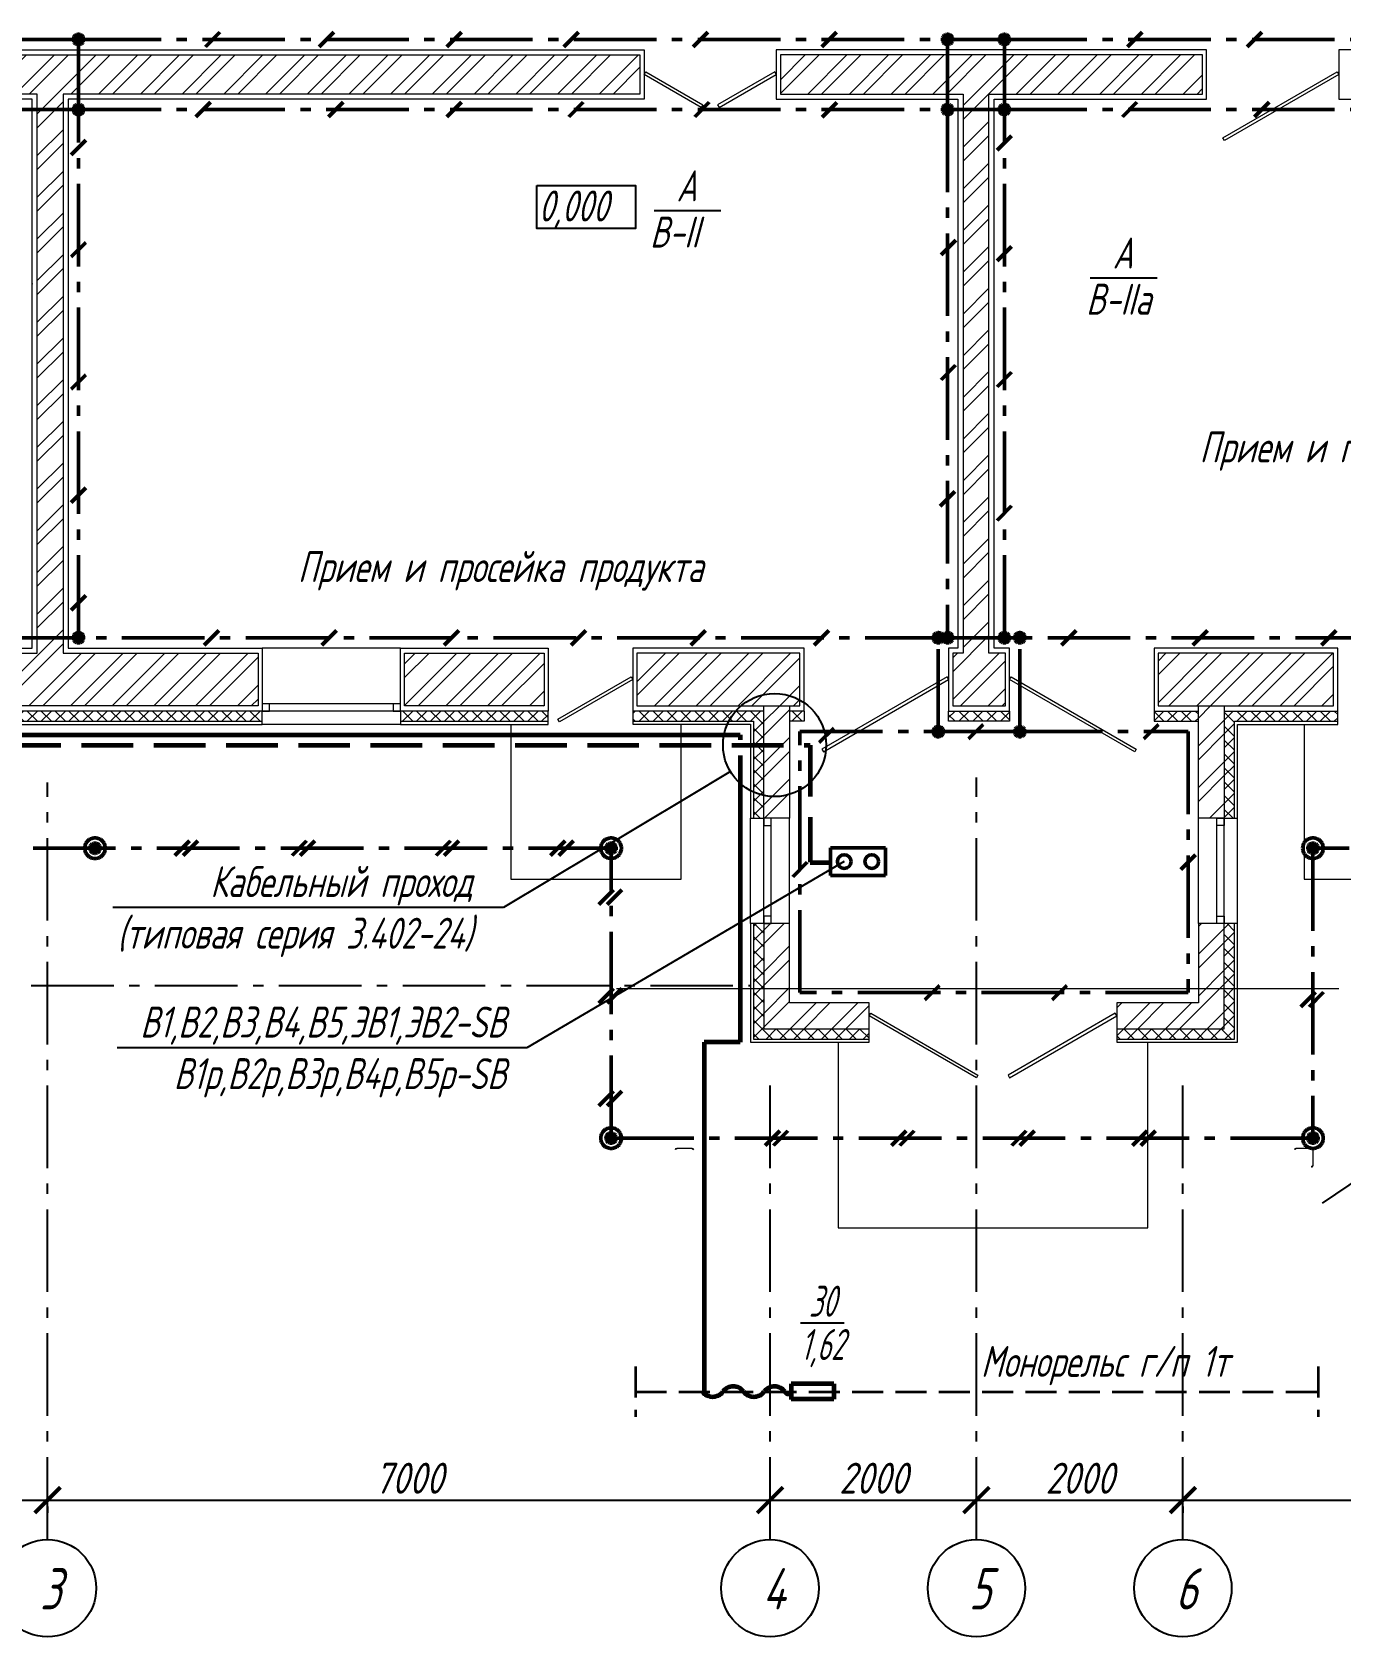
# Model space of a CAD drawing. Header units: millimetres. Extents: x -10490 to 5162, y -5053 to 76.
# Drawn here: x -4688.8 to -4562, y -650.4 to -494.8 of the extents above; entities that cross this region are included whole.
import ezdxf
from ezdxf import colors
from ezdxf.entities.mleader import LeaderData, LeaderLine
from ezdxf.math import Vec2, Vec3

# ---------------------------------------------------------------- set-up
doc = ezdxf.new("R2010")
doc.units = ezdxf.units.MM
doc.linetypes.add('gost5', pattern=[7, 5, -2, 0])
doc.linetypes.add('gost6', pattern=[12, 8, -1.5, 1, -1.5])
doc.layers.get('Defpoints').update_dxf_attribs({"color": 33})
for name, color, linetype, lineweight in [('Заземление (Вновь)', 6, 'gost6', 50), ('КаБель контрольный (Вновь)', 142, 'gost5', 60), ('КаБель силовой (Вновь)', 1, 'Continuous', 60), ('Линия выноска', 137, 'Continuous', 25), ('Осевая', 4, 'gost6', 25), ('Размерная', 4, 'Continuous', 25), ('Рамка тонкая', 5, 'Continuous', 25), ('Строительный', 251, 'Continuous', 13), ('Текст', 2, 'Continuous', 25), ('Технологическое', 152, 'Continuous', 18), ('Эл. аппараты (Вновь)', 93, 'Continuous', 50), ('ЭлектрооБорудование (Вновь)', 160, 'Continuous', 60), ('Элемент эл. схем', 7, 'Continuous', 35)]:
    doc.layers.add(name, color=color, linetype=linetype, lineweight=lineweight)
doc.styles.add('gost shx', font='gost.shx', dxfattribs={"oblique": 15})
doc.styles.add('SIMPLEX', font='simplex.shx', dxfattribs={"width": 0.7, "oblique": 15})
doc.styles.add('СИМПЛЕКС', font='simplex.shx', dxfattribs={"width": 0.7, "oblique": 15, "height": 500})
doc.dimstyles.new('ISO-25', dxfattribs={"dimtxt": 3, "dimasz": 2.5, "dimexe": 1.25, "dimexo": 0.625, "dimtad": 1, "dimtxsty": 'gost shx', "dimcen": 2.5, "dimclrt": 2, "dimadec": 0, "dimazin": 0, "dimtfac": 1, "dimtmove": 0, "dimatfit": 3, "dimfxl": 1, "dimarcsym": 0})
pattern_1 = [(45, (-11480.575, 3098.7583), (-2.0205576, 2.0205576), []), (45, (-11479.228, 3098.7583), (-2.0205576, 2.0205576), [])]
pattern_2 = [(45, (-11480.5749, 3098.7583), (-0.67351921, 0.67351921), []), (135, (-11480.5749, 3098.7583), (-0.67351921, -0.67351921), [])]

# ---------------------------------------------------------------- blocks, each defined once
blk = doc.blocks.new('_None')
blk = doc.blocks.new('_ArchTick')
at = {"color": 0, "linetype": 'ByBlock', "const_width": 0.15}
blk.add_lwpolyline([(-0.5, -0.5), (0.5, 0.5)], dxfattribs=at)
blk = doc.blocks.new('*D504')
at = {"layer": 'Defpoints', "color": 0, "lineweight": 30, "transparency": 16777216}
for p in [(-4717.4, -637.13), (-4687.34, -637.13), (-4687.34, -637.13)]:
    blk.add_point(p, dxfattribs=at)
at = {"layer": 'Размерная', "color": 0, "lineweight": -2, "transparency": 16777216}
for p, q in [((-4717.4, -636.51), (-4717.4, -635.88)), ((-4687.34, -636.51), (-4687.34, -635.88)), ((-4717.4, -637.13), (-4687.34, -637.13))]:
    blk.add_line(p, q, dxfattribs=at)
at = {"layer": 'Размерная', "color": 0, "lineweight": -2, "transparency": 16777216, "xscale": 2.5, "yscale": 2.5, "zscale": 2.5, "rotation": 180}
blk.add_blockref('_ArchTick', (-4717.4, -637.13), dxfattribs=at)
at = {"layer": 'Размерная', "color": 0, "lineweight": -2, "transparency": 16777216, "xscale": 2.5, "yscale": 2.5, "zscale": 2.5}
blk.add_blockref('_ArchTick', (-4687.34, -637.13), dxfattribs=at)
at = {"layer": 'Размерная', "color": 2, "transparency": 16777216, "insert": (-4702.37, -635.01), "char_height": 3, "attachment_point": 5, "style": 'gost shx'}
blk.add_mtext('3000', dxfattribs=at)
blk = doc.blocks.new('*D505')
at = {"layer": 'Defpoints', "color": 0, "lineweight": 30, "transparency": 16777216}
for p in [(-4687.34, -637.13), (-4617.34, -637.13), (-4617.34, -637.13)]:
    blk.add_point(p, dxfattribs=at)
at = {"layer": 'Размерная', "color": 0, "lineweight": -2, "transparency": 16777216}
for p, q in [((-4617.34, -636.51), (-4617.34, -635.88)), ((-4687.34, -637.13), (-4617.34, -637.13)), ((-4687.34, -637.76), (-4687.34, -638.38))]:
    blk.add_line(p, q, dxfattribs=at)
at = {"layer": 'Размерная', "color": 0, "lineweight": -2, "transparency": 16777216, "xscale": 2.5, "yscale": 2.5, "zscale": 2.5, "rotation": 180}
blk.add_blockref('_ArchTick', (-4687.34, -637.13), dxfattribs=at)
at = {"layer": 'Размерная', "color": 0, "lineweight": -2, "transparency": 16777216, "xscale": 2.5, "yscale": 2.5, "zscale": 2.5}
blk.add_blockref('_ArchTick', (-4617.34, -637.13), dxfattribs=at)
at = {"layer": 'Размерная', "color": 2, "transparency": 16777216, "insert": (-4652.34, -635.01), "char_height": 3, "attachment_point": 5, "style": 'gost shx'}
blk.add_mtext('7000', dxfattribs=at)
blk = doc.blocks.new('*D506')
at = {"layer": 'Defpoints', "color": 0, "lineweight": 30, "transparency": 16777216}
for p in [(-4617.34, -637.13), (-4597.34, -637.13), (-4597.34, -637.13)]:
    blk.add_point(p, dxfattribs=at)
at = {"layer": 'Размерная', "color": 0, "lineweight": -2, "transparency": 16777216}
for p, q in [((-4617.34, -636.51), (-4617.34, -635.88)), ((-4597.34, -636.51), (-4597.34, -635.88)), ((-4617.34, -637.13), (-4597.34, -637.13))]:
    blk.add_line(p, q, dxfattribs=at)
at = {"layer": 'Размерная', "color": 0, "lineweight": -2, "transparency": 16777216, "xscale": 2.5, "yscale": 2.5, "zscale": 2.5, "rotation": 180}
blk.add_blockref('_ArchTick', (-4617.34, -637.13), dxfattribs=at)
at = {"layer": 'Размерная', "color": 0, "lineweight": -2, "transparency": 16777216, "xscale": 2.5, "yscale": 2.5, "zscale": 2.5}
blk.add_blockref('_ArchTick', (-4597.34, -637.13), dxfattribs=at)
at = {"layer": 'Размерная', "color": 2, "transparency": 16777216, "insert": (-4607.34, -635.01), "char_height": 3, "attachment_point": 5, "style": 'gost shx'}
blk.add_mtext('2000', dxfattribs=at)
blk = doc.blocks.new('*D507')
at = {"layer": 'Defpoints', "color": 0, "lineweight": 30, "transparency": 16777216}
for p in [(-4597.34, -637.13), (-4577.34, -637.13), (-4577.34, -637.13)]:
    blk.add_point(p, dxfattribs=at)
at = {"layer": 'Размерная', "color": 0, "lineweight": -2, "transparency": 16777216}
for p, q in [((-4597.34, -636.51), (-4597.34, -635.88)), ((-4577.34, -636.51), (-4577.34, -635.88)), ((-4597.34, -637.13), (-4577.34, -637.13))]:
    blk.add_line(p, q, dxfattribs=at)
at = {"layer": 'Размерная', "color": 0, "lineweight": -2, "transparency": 16777216, "xscale": 2.5, "yscale": 2.5, "zscale": 2.5, "rotation": 180}
blk.add_blockref('_ArchTick', (-4597.34, -637.13), dxfattribs=at)
at = {"layer": 'Размерная', "color": 0, "lineweight": -2, "transparency": 16777216, "xscale": 2.5, "yscale": 2.5, "zscale": 2.5}
blk.add_blockref('_ArchTick', (-4577.34, -637.13), dxfattribs=at)
at = {"layer": 'Размерная', "color": 2, "transparency": 16777216, "insert": (-4587.34, -635.01), "char_height": 3, "attachment_point": 5, "style": 'gost shx'}
blk.add_mtext('2000', dxfattribs=at)
blk = doc.blocks.new('*D508')
at = {"layer": 'Defpoints', "color": 0, "lineweight": 30, "transparency": 16777216}
for p in [(-4577.34, -637.13), (-4507.34, -637.13), (-4507.34, -637.13)]:
    blk.add_point(p, dxfattribs=at)
at = {"layer": 'Размерная', "color": 0, "lineweight": -2, "transparency": 16777216}
for p, q in [((-4507.34, -636.51), (-4507.34, -635.88)), ((-4577.34, -637.13), (-4507.34, -637.13)), ((-4577.34, -637.76), (-4577.34, -638.38))]:
    blk.add_line(p, q, dxfattribs=at)
at = {"layer": 'Размерная', "color": 0, "lineweight": -2, "transparency": 16777216, "xscale": 2.5, "yscale": 2.5, "zscale": 2.5, "rotation": 180}
blk.add_blockref('_ArchTick', (-4577.34, -637.13), dxfattribs=at)
at = {"layer": 'Размерная', "color": 0, "lineweight": -2, "transparency": 16777216, "xscale": 2.5, "yscale": 2.5, "zscale": 2.5}
blk.add_blockref('_ArchTick', (-4507.34, -637.13), dxfattribs=at)
at = {"layer": 'Размерная', "color": 2, "transparency": 16777216, "insert": (-4542.34, -635.01), "char_height": 3, "attachment_point": 5, "style": 'gost shx'}
blk.add_mtext('7000', dxfattribs=at)
blk = doc.blocks.new('A$C629C7F59')
at = {"layer": 'Эл. аппараты (Вновь)'}
for p, q in [((0, 8), (0, 0)), ((4, 8), (0, 8)), ((4, 0), (4, 8)), ((0, 0), (4, 0))]:
    blk.add_line(p, q, dxfattribs=at)
for centre in [(2, 6), (2, 2)]:
    blk.add_circle(centre, 1, dxfattribs=at)
blk = doc.blocks.new('_DotBlank')
at = {"color": 0, "linetype": 'ByBlock', "lineweight": -2}
blk.add_line((-0.5, 0), (-1, 0), dxfattribs=at)
blk.add_circle((0, 0), 0.5, dxfattribs=at)

msp = doc.modelspace()

# ---------------------------------------------------------------- hatches: boundary and pattern name
at = {"layer": 'Заземление (Вновь)'}
h = msp.add_hatch(color=256, dxfattribs=at)
h.paths.add_polyline_path([(-4684.84156, -495.54645, 0.414213562), (-4684.34156, -496.04645), (-4684.34156, -495.54645), (-4683.84156, -495.54645, 1)])
h.paths.add_polyline_path([(-4683.84156, -495.54645), (-4684.34156, -495.54645), (-4684.34156, -496.04645, 0.414213562)], flags=17)
h = msp.add_hatch(color=256, dxfattribs=at)
h.paths.add_polyline_path([(-4600.64156, -495.54645, 0.414213562), (-4600.14156, -496.04645), (-4600.14156, -495.54645), (-4599.64156, -495.54645, 1)])
h.paths.add_polyline_path([(-4599.64156, -495.54645), (-4600.14156, -495.54645), (-4600.14156, -496.04645, 0.414213562)], flags=17)
h = msp.add_hatch(color=256, dxfattribs=at)
h.paths.add_polyline_path([(-4595.14156, -495.54645, 0.414213562), (-4594.64156, -496.04645), (-4594.64156, -495.54645), (-4594.14156, -495.54645, 1)])
h.paths.add_polyline_path([(-4594.14156, -495.54645), (-4594.64156, -495.54645), (-4594.64156, -496.04645, 0.414213562)], flags=17)
h = msp.add_hatch(color=256, dxfattribs=at)
h.paths.add_polyline_path([(-4684.84156, -502.34645, 0.414213562), (-4684.34156, -502.84645), (-4684.34156, -502.34645), (-4683.84156, -502.34645, 1)])
h.paths.add_polyline_path([(-4683.84156, -502.34645), (-4684.34156, -502.34645), (-4684.34156, -502.84645, 0.414213562)], flags=17)
h = msp.add_hatch(color=256, dxfattribs=at)
h.paths.add_polyline_path([(-4600.64156, -502.34645, 0.414213562), (-4600.14156, -502.84645), (-4600.14156, -502.34645), (-4599.64156, -502.34645, 1)])
h.paths.add_polyline_path([(-4599.64156, -502.34645), (-4600.14156, -502.34645), (-4600.14156, -502.84645, 0.414213562)], flags=17)
h = msp.add_hatch(color=256, dxfattribs=at)
h.paths.add_polyline_path([(-4595.14156, -502.34645, 0.414213562), (-4594.64156, -502.84645), (-4594.64156, -502.34645), (-4594.14156, -502.34645, 1)])
h.paths.add_polyline_path([(-4594.14156, -502.34645), (-4594.64156, -502.34645), (-4594.64156, -502.84645, 0.414213562)], flags=17)
h = msp.add_hatch(color=256, dxfattribs=at)
h.paths.add_polyline_path([(-4684.84156, -553.54645, 0.414213562), (-4684.34156, -554.04645), (-4684.34156, -553.54645), (-4683.84156, -553.54645, 1)])
h.paths.add_polyline_path([(-4683.84156, -553.54645), (-4684.34156, -553.54645), (-4684.34156, -554.04645, 0.414213562)], flags=17)
h = msp.add_hatch(color=256, dxfattribs=at)
h.paths.add_polyline_path([(-4601.54156, -553.54645, 0.414213562), (-4601.04156, -554.04645), (-4601.04156, -553.54645), (-4600.54156, -553.54645, 1)])
h.paths.add_polyline_path([(-4600.54156, -553.54645), (-4601.04156, -553.54645), (-4601.04156, -554.04645, 0.414213562)], flags=17)
h = msp.add_hatch(color=256, dxfattribs=at)
h.paths.add_polyline_path([(-4600.64156, -553.54645, 0.414213562), (-4600.14156, -554.04645), (-4600.14156, -553.54645), (-4599.64156, -553.54645, 1)])
h.paths.add_polyline_path([(-4599.64156, -553.54645), (-4600.14156, -553.54645), (-4600.14156, -554.04645, 0.414213562)], flags=17)
h = msp.add_hatch(color=256, dxfattribs=at)
h.paths.add_polyline_path([(-4595.14156, -553.54645, 0.414213562), (-4594.64156, -554.04645), (-4594.64156, -553.54645), (-4594.14156, -553.54645, 1)])
h.paths.add_polyline_path([(-4594.14156, -553.54645), (-4594.64156, -553.54645), (-4594.64156, -554.04645, 0.414213562)], flags=17)
h = msp.add_hatch(color=256, dxfattribs=at)
h.paths.add_polyline_path([(-4593.64156, -553.54645, 0.414213562), (-4593.14156, -554.04645), (-4593.14156, -553.54645), (-4592.64156, -553.54645, 1)])
h.paths.add_polyline_path([(-4592.64156, -553.54645), (-4593.14156, -553.54645), (-4593.14156, -554.04645, 0.414213562)], flags=17)
h = msp.add_hatch(color=256, dxfattribs=at)
h.paths.add_polyline_path([(-4601.54156, -562.64645, 0.414213562), (-4601.04156, -563.14645), (-4601.04156, -562.64645), (-4600.54156, -562.64645, 1)])
h.paths.add_polyline_path([(-4600.54156, -562.64645), (-4601.04156, -562.64645), (-4601.04156, -563.14645, 0.414213562)], flags=17)
h = msp.add_hatch(color=256, dxfattribs=at)
h.paths.add_polyline_path([(-4593.64156, -562.64645, 0.414213562), (-4593.14156, -563.14645), (-4593.14156, -562.64645), (-4592.64156, -562.64645, 1)])
h.paths.add_polyline_path([(-4592.64156, -562.64645), (-4593.14156, -562.64645), (-4593.14156, -563.14645, 0.414213562)], flags=17)
for points in [[(-4682.24156, -573.94645, 1), (-4683.24156, -573.94645, 1)], [(-4632.24156, -573.94645, 1), (-4633.24156, -573.94645, 1)], [(-4564.24156, -573.94645, 1), (-4565.24156, -573.94645, 1)], [(-4632.24156, -602.04645, 1), (-4633.24156, -602.04645, 1)], [(-4564.24156, -602.04645, 1), (-4565.24156, -602.04645, 1)]]:
    msp.add_hatch(color=256, dxfattribs=at).paths.add_polyline_path(points)
at = {"layer": 'Строительный', "ltscale": 100}
h = msp.add_hatch(dxfattribs=at)
h.set_pattern_fill('ANSI32', color=256, scale=0.3)
h.set_pattern_definition(pattern_1)
h.paths.add_polyline_path([(-4629.94156, -497.04645), (-4693.54462, -497.04645), (-4693.54462, -500.84645), (-4688.34156, -500.84645), (-4688.34156, -555.04645), (-4702.14156, -555.04645), (-4702.14156, -560.14645), (-4666.94156, -560.14645), (-4666.94156, -555.04645), (-4685.84156, -555.04645), (-4685.84156, -500.84645), (-4629.94156, -500.84645)])
h = msp.add_hatch(dxfattribs=at)
h.set_pattern_fill('ANSI32', color=256, scale=0.3)
h.set_pattern_definition(pattern_1)
h.paths.add_polyline_path([(-4575.44156, -497.04645), (-4616.34156, -497.04645), (-4616.34156, -500.84645), (-4598.64156, -500.84645), (-4598.64156, -555.04645), (-4599.64156, -555.04645), (-4599.64156, -560.14645), (-4594.54156, -560.14645), (-4594.54156, -555.04645), (-4596.14156, -555.04645), (-4596.14156, -500.84645), (-4575.44156, -500.84645)])
h = msp.add_hatch(dxfattribs=at)
h.set_pattern_fill('ANSI32', color=256, scale=0.3)
h.set_pattern_definition(pattern_1)
h.paths.add_polyline_path([(-4639.24156, -555.04645), (-4652.74156, -555.04645), (-4652.74156, -560.14645), (-4639.24156, -560.14645)])
h = msp.add_hatch(dxfattribs=at)
h.set_pattern_fill('ANSI32', color=256, scale=0.3)
h.set_pattern_definition(pattern_1)
h.paths.add_polyline_path([(-4614.44156, -555.04645), (-4630.2373, -555.04645), (-4630.2373, -560.13334), (-4614.44156, -560.13334)])
h = msp.add_hatch(dxfattribs=at)
h.set_pattern_fill('ANSI32', color=256, scale=0.3)
h.set_pattern_definition(pattern_1)
h.paths.add_polyline_path([(-4562.74156, -555.04645), (-4579.74156, -555.04645), (-4579.74156, -560.14645), (-4562.74156, -560.14645)])
h = msp.add_hatch(dxfattribs=at)
h.set_pattern_fill('ANSI37', color=256, scale=0.3)
h.set_pattern_definition(pattern_2)
h.paths.add_polyline_path([(-4666.54156, -560.64645), (-4702.54156, -560.64645), (-4702.54156, -561.64645), (-4666.54156, -561.64645)])
h = msp.add_hatch(dxfattribs=at)
h.set_pattern_fill('ANSI37', color=256, scale=0.3)
h.set_pattern_definition(pattern_2)
h.paths.add_polyline_path([(-4638.84156, -560.64645), (-4653.14156, -560.64645), (-4653.14156, -561.64645), (-4638.84156, -561.64645)])
h = msp.add_hatch(dxfattribs=at)
h.set_pattern_fill('ANSI37', color=256, scale=0.3)
h.set_pattern_definition(pattern_2)
h.paths.add_polyline_path([(-4617.94156, -560.63334), (-4630.6373, -560.63334), (-4630.6373, -561.63334), (-4618.9373, -561.63334), (-4618.9373, -571.04645), (-4617.94156, -571.04645)])
h = msp.add_hatch(dxfattribs=at)
h.set_pattern_fill('ANSI32', color=256, scale=0.3)
h.set_pattern_definition(pattern_1)
h.paths.add_polyline_path([(-4615.44156, -560.13334), (-4617.94156, -560.13334), (-4617.94156, -571.04645), (-4617.24156, -571.04645), (-4615.44156, -571.04645)])
h = msp.add_hatch(dxfattribs=at)
h.set_pattern_fill('ANSI37', color=256, scale=0.3)
h.set_pattern_definition(pattern_2)
h.paths.add_polyline_path([(-4614.04156, -560.63334), (-4615.44156, -560.63334), (-4615.44156, -561.64645), (-4614.04156, -561.64645)])
h = msp.add_hatch(dxfattribs=at)
h.set_pattern_fill('ANSI37', color=256, scale=0.3)
h.set_pattern_definition(pattern_2)
h.paths.add_polyline_path([(-4594.14156, -560.64645), (-4600.04156, -560.64645), (-4600.04156, -561.64645), (-4594.14156, -561.64645)])
h = msp.add_hatch(dxfattribs=at)
h.set_pattern_fill('ANSI37', color=256, scale=0.3)
h.set_pattern_definition(pattern_2)
h.paths.add_polyline_path([(-4575.84156, -560.64645), (-4580.14156, -560.64645), (-4580.14156, -561.64645), (-4575.84156, -561.64645)])
h = msp.add_hatch(dxfattribs=at)
h.set_pattern_fill('ANSI32', color=256, scale=0.3)
h.set_pattern_definition(pattern_1)
h.paths.add_polyline_path([(-4573.34156, -560.14645), (-4575.84156, -560.14645), (-4575.84156, -571.04645), (-4573.34156, -571.04645)])
h = msp.add_hatch(dxfattribs=at)
h.set_pattern_fill('ANSI37', color=256, scale=0.3)
h.set_pattern_definition(pattern_2)
h.paths.add_polyline_path([(-4562.34156, -560.64645), (-4573.34156, -560.64645), (-4573.34156, -571.04645), (-4572.34156, -571.04645), (-4572.34156, -561.64645), (-4562.34156, -561.64645)])
h = msp.add_hatch(dxfattribs=at)
h.set_pattern_fill('ANSI37', color=256, scale=0.3)
h.set_pattern_definition(pattern_2)
h.paths.add_polyline_path([(-4617.94156, -581.24645), (-4618.94156, -581.24645), (-4618.94156, -592.44645), (-4607.74156, -592.44645), (-4607.74156, -591.44645), (-4617.94156, -591.44645)])
h = msp.add_hatch(dxfattribs=at)
h.set_pattern_fill('ANSI32', color=256, scale=0.3)
h.set_pattern_definition(pattern_1)
h.paths.add_polyline_path([(-4607.74156, -588.94645), (-4615.44156, -588.94645), (-4615.44156, -581.24645), (-4617.94156, -581.24645), (-4617.94156, -591.44645), (-4607.74156, -591.44645)])
h = msp.add_hatch(dxfattribs=at)
h.set_pattern_fill('ANSI37', color=256, scale=0.3)
h.set_pattern_definition(pattern_2)
h.paths.add_polyline_path([(-4572.33807, -581.24645), (-4573.34156, -581.24645), (-4573.34156, -591.44645), (-4583.73807, -591.44645), (-4583.73807, -592.44645), (-4572.33807, -592.44645)])
h = msp.add_hatch(dxfattribs=at)
h.set_pattern_fill('ANSI32', color=256, scale=0.3)
h.set_pattern_definition(pattern_1)
h.paths.add_polyline_path([(-4573.34156, -581.24645), (-4574.04156, -581.24645), (-4575.84156, -581.24645), (-4575.84156, -588.94645), (-4583.73807, -588.94645), (-4583.73807, -591.44645), (-4573.34156, -591.44645)])

# ---------------------------------------------------------------- linework, layer by layer
at = {"layer": 'Заземление (Вновь)'}
for p, q in [((-4689.84156, -495.54645), (-4684.34156, -495.54645)), ((-4684.34156, -502.34645), (-4684.34156, -495.54645)), ((-4684.34156, -495.54645), (-4600.14156, -495.54645)), ((-4670.63273, -494.83934), (-4672.04694, -496.25356)), ((-4659.60652, -494.83934), (-4661.02073, -496.25356)), ((-4647.24285, -494.83934), (-4648.65707, -496.25356)), ((-4635.90334, -494.83934), (-4637.31756, -496.25356)), ((-4623.36401, -494.83934), (-4624.77822, -496.25356)), ((-4610.9072, -494.83934), (-4612.32141, -496.25356)), ((-4600.14156, -502.34645), (-4600.14156, -495.54645)), ((-4594.64156, -495.54645), (-4600.14156, -495.54645)), ((-4594.64156, -502.34645), (-4594.64156, -495.54645)), ((-4594.64156, -495.54645), (-4510.44156, -495.54645)), ((-4581.29608, -494.83934), (-4582.7103, -496.25356)), ((-4569.69219, -494.83934), (-4571.10641, -496.25356)), ((-4689.84156, -502.34645), (-4684.34156, -502.34645)), ((-4684.34156, -502.34645), (-4600.14156, -502.34645)), ((-4684.34156, -553.54645), (-4684.34156, -502.34645)), ((-4671.54569, -501.63934), (-4672.95991, -503.05356)), ((-4658.69331, -501.63934), (-4660.10752, -503.05356)), ((-4647.24285, -501.63934), (-4648.65707, -503.05356)), ((-4635.4334, -501.63934), (-4636.84761, -503.05356)), ((-4623.2249, -501.63934), (-4624.63911, -503.05356)), ((-4610.87417, -501.6734), (-4612.28839, -503.08762)), ((-4600.14156, -502.34645), (-4600.14156, -553.54645)), ((-4594.64156, -502.34645), (-4600.14156, -502.34645)), ((-4594.64156, -553.54645), (-4594.64156, -502.34645)), ((-4594.64156, -502.34645), (-4510.44156, -502.34645)), ((-4581.79148, -501.63934), (-4583.20569, -503.05356)), ((-4568.98332, -501.63934), (-4570.39753, -503.05356)), ((-4683.63445, -505.3205), (-4685.04866, -506.73471)), ((-4593.93445, -504.88284), (-4595.34866, -506.29705)), ((-4683.63445, -515.22434), (-4685.04866, -516.63855)), ((-4599.33787, -515.01822), (-4600.75208, -516.43244)), ((-4593.93445, -515.61121), (-4595.34866, -517.02542)), ((-4599.36002, -527.13923), (-4600.77423, -528.55344)), ((-4683.63445, -528.04624), (-4685.04866, -529.46045)), ((-4593.93445, -527.80543), (-4595.34866, -529.21964)), ((-4683.63445, -539.0111), (-4685.04866, -540.42531)), ((-4599.43445, -539.36815), (-4600.84866, -540.78237)), ((-4593.93445, -540.76756), (-4595.34866, -542.18177)), ((-4683.63445, -549.44545), (-4685.04866, -550.85967)), ((-4689.84156, -553.54645), (-4684.34156, -553.54645)), ((-4600.14156, -553.54645), (-4684.34156, -553.54645)), ((-4670.75923, -552.83934), (-4672.17345, -554.25356)), ((-4659.34362, -552.83934), (-4660.75784, -554.25356)), ((-4647.48549, -552.83934), (-4648.8997, -554.25356)), ((-4635.18459, -552.83934), (-4636.5988, -554.25356)), ((-4623.59206, -552.83934), (-4625.00628, -554.25356)), ((-4611.64523, -552.83934), (-4613.05944, -554.25356)), ((-4601.04156, -562.64645), (-4601.04156, -553.54645)), ((-4594.64156, -553.54645), (-4600.14156, -553.54645)), ((-4593.14156, -553.54645), (-4594.64156, -553.54645)), ((-4593.14156, -562.64645), (-4593.14156, -553.54645)), ((-4510.44156, -553.54645), (-4593.14156, -553.54645)), ((-4587.67471, -552.83934), (-4589.08893, -554.25356)), ((-4574.96959, -552.83934), (-4576.3838, -554.25356)), ((-4562.494, -552.83934), (-4563.90821, -554.25356)), ((-4614.44156, -587.94645), (-4614.44156, -562.64645)), ((-4614.44156, -562.64645), (-4601.04156, -562.64645)), ((-4611.17133, -562.30098), (-4612.58554, -563.71519)), ((-4601.04156, -562.64645), (-4593.14156, -562.64645)), ((-4596.706, -561.93934), (-4598.12021, -563.35356)), ((-4593.14156, -562.64645), (-4576.84156, -562.64645)), ((-4579.71477, -561.93934), (-4581.12898, -563.35356)), ((-4576.84156, -562.64645), (-4576.84156, -587.94645)), ((-4632.74156, -573.94645), (-4776.04156, -573.94645)), ((-4673.58877, -573.23934), (-4675.00298, -574.65356)), ((-4672.78877, -573.23934), (-4674.20298, -574.65356)), ((-4662.24168, -573.23934), (-4663.6559, -574.65356)), ((-4661.44168, -573.23934), (-4662.8559, -574.65356)), ((-4648.28544, -573.23934), (-4649.69965, -574.65356)), ((-4647.48544, -573.23934), (-4648.89965, -574.65356)), ((-4637.18499, -573.23934), (-4638.5992, -574.65356)), ((-4636.38499, -573.23934), (-4637.7992, -574.65356)), ((-4632.74156, -602.04645), (-4632.74156, -573.94645)), ((-4417.24156, -573.94645), (-4564.74156, -573.94645)), ((-4564.74156, -573.94645), (-4564.74156, -602.04645)), ((-4613.73445, -575.30236), (-4615.14866, -576.71657)), ((-4576.13445, -574.58934), (-4577.54866, -576.00356)), ((-4632.50892, -577.97206), (-4633.92314, -579.38628)), ((-4631.70892, -577.97206), (-4633.12314, -579.38628)), ((-4632.50892, -587.53934), (-4633.92314, -588.95356)), ((-4631.70892, -587.53934), (-4633.12314, -588.95356)), ((-4576.84156, -587.94645), (-4614.44156, -587.94645)), ((-4600.91551, -587.23934), (-4602.32972, -588.65356)), ((-4588.59311, -587.23934), (-4590.00732, -588.65356)), ((-4564.50892, -587.90553), (-4565.92314, -589.31974)), ((-4563.70892, -587.90553), (-4565.12314, -589.31974)), ((-4632.50892, -597.49344), (-4633.92314, -598.90766)), ((-4631.70892, -597.49344), (-4633.12314, -598.90766)), ((-4616.40892, -601.33934), (-4617.82314, -602.75356)), ((-4615.60892, -601.33934), (-4617.02314, -602.75356)), ((-4604.16831, -601.33934), (-4605.58253, -602.75356)), ((-4603.36831, -601.33934), (-4604.78253, -602.75356)), ((-4592.51284, -601.33934), (-4593.92706, -602.75356)), ((-4591.71284, -601.33934), (-4593.12706, -602.75356)), ((-4580.79577, -601.33934), (-4582.20998, -602.75356)), ((-4579.99577, -601.33934), (-4581.40998, -602.75356)), ((-4564.74156, -602.04645), (-4632.74156, -602.04645))]:
    msp.add_line(p, q, dxfattribs=at)
for centre, radius in [((-4684.34156, -495.54645), 0.5), ((-4600.14156, -495.54645), 0.5), ((-4594.64156, -495.54645), 0.5), ((-4684.34156, -502.34645), 0.5), ((-4600.14156, -502.34645), 0.5), ((-4594.64156, -502.34645), 0.5), ((-4684.34156, -553.54645), 0.5), ((-4601.04156, -553.54645), 0.5), ((-4600.14156, -553.54645), 0.5), ((-4594.64156, -553.54645), 0.5), ((-4593.14156, -553.54645), 0.5), ((-4601.04156, -562.64645), 0.5), ((-4593.14156, -562.64645), 0.5), ((-4682.74156, -573.94645), 1), ((-4682.74156, -573.94645), 0.5), ((-4632.74156, -573.94645), 1), ((-4632.74156, -573.94645), 0.5), ((-4564.74156, -573.94645), 1), ((-4564.74156, -573.94645), 0.5), ((-4632.74156, -602.04645), 1), ((-4632.74156, -602.04645), 0.5), ((-4564.74156, -602.04645), 1), ((-4564.74156, -602.04645), 0.5)]:
    msp.add_circle(centre, radius, dxfattribs=at)
at = {"layer": 'КаБель контрольный (Вновь)'}
for p, q in [((-4768.04156, -563.94645), (-4613.44156, -563.94645)), ((-4613.44156, -563.94645), (-4613.44156, -575.30236)), ((-4613.44156, -575.3464), (-4611.44156, -575.3464))]:
    msp.add_line(p, q, dxfattribs=at)
at = {"layer": 'КаБель силовой (Вновь)'}
for p, q in [((-4767.04156, -562.94645), (-4620.2373, -562.94645)), ((-4620.2373, -562.94645), (-4620.2373, -563.44645)), ((-4620.2373, -564.94645), (-4620.2373, -592.74645)), ((-4620.2373, -592.74645), (-4623.7373, -592.74645)), ((-4623.7373, -592.74645), (-4623.7373, -626.79196))]:
    msp.add_line(p, q, dxfattribs=at)
for centre, radius, start, end in [((-4622.90164, -625.86235), 1.25, 216.8698976, 323.1301024), ((-4620.90164, -627.36235), 1.25, 36.8698976, 143.1301024), ((-4618.90164, -625.86235), 1.25, 216.8698976, 323.1301024), ((-4616.90164, -627.36235), 1.25, 36.8698976, 143.1301024), ((-4615.60365, -626.52332), 0.31101, 196.6350579, 343.3649421)]:
    msp.add_arc(centre, radius, start, end, dxfattribs=at)
at = {"layer": 'Осевая'}
for p, q in [((-4687.34351, -640.95715), (-4687.34351, -567.57303)), ((-4597.34351, -640.95715), (-4597.34351, -567.07869)), ((-4796.9309, -587.24645), (-4619.2373, -587.24645)), ((-4617.34351, -640.95715), (-4617.34351, -595.71807)), ((-4577.34351, -640.95715), (-4577.34351, -595.71807))]:
    msp.add_line(p, q, dxfattribs=at)
at = {"layer": 'Рамка тонкая'}
for centre in [(-4687.34351, -645.67559), (-4617.34351, -645.67559), (-4597.34351, -645.67559), (-4577.34351, -645.67559)]:
    msp.add_circle(centre, 4.71844, dxfattribs=at)
at = {"layer": 'Строительный', "ltscale": 100}
for p, q in [((-4478.14156, -496.54645), (-4562.24156, -496.54645)), ((-4562.24156, -496.54645), (-4562.24156, -501.34645)), ((-4562.24156, -501.34645), (-4509.44156, -501.34645)), ((-4653.14156, -554.54645), (-4666.54156, -554.54645)), ((-4653.14156, -559.94645), (-4666.54156, -559.94645)), ((-4653.14156, -560.64645), (-4666.54156, -560.64645)), ((-4653.14156, -561.94645), (-4666.54156, -561.94645)), ((-4619.2373, -581.24645), (-4619.2373, -571.04645)), ((-4617.94156, -581.24645), (-4617.94156, -571.04645)), ((-4617.24156, -581.24645), (-4617.24156, -571.04645)), ((-4615.44156, -581.24645), (-4615.44156, -571.04645)), ((-4575.84156, -581.24645), (-4575.84156, -571.04645)), ((-4574.04156, -581.24645), (-4574.04156, -571.04645)), ((-4573.34156, -581.24645), (-4573.34156, -571.04645)), ((-4572.04581, -581.24645), (-4572.04581, -571.04645)), ((-4624.8873, -603.04645), (-4626.3873, -603.04645)), ((-4564.8873, -603.04645), (-4566.3873, -603.04645)), ((-4564.7373, -604.69645), (-4564.7373, -603.19645))]:
    msp.add_line(p, q, dxfattribs=at)
at = {"layer": 'Строительный'}
for p, q in [((-4613.5803, -501.34645), (-4599.14156, -501.34645)), ((-4597.2303, -632.94389), (-4597.2303, -632.94389)), ((-4577.2303, -632.94389), (-4577.2303, -632.94389))]:
    msp.add_line(p, q, dxfattribs=at)
at = {"layer": 'Строительный', "ltscale": 10}
msp.add_line((-4632.2303, -587.54645), (-4562.2303, -587.54645), dxfattribs=at)
at = {"layer": 'Строительный', "ltscale": 100}
for points in [[(-4688.84156, -554.54645), (-4688.84156, -501.34645), (-4693.94462, -501.34645), (-4693.94462, -496.54645), (-4629.54156, -496.54645), (-4629.54156, -501.34645), (-4685.34156, -501.34645), (-4685.34156, -554.54645), (-4666.54156, -554.54645), (-4666.54156, -560.64645), (-4702.54156, -560.64645), (-4702.54156, -554.54645)], [(-4594.14156, -560.64645), (-4594.14156, -554.54645), (-4595.64156, -554.54645), (-4595.64156, -501.34645), (-4575.04156, -501.34645), (-4575.04156, -496.54645), (-4616.74156, -496.54645), (-4616.74156, -501.34645), (-4599.14156, -501.34645), (-4599.14156, -554.54645), (-4600.04156, -554.54645), (-4600.04156, -560.64645)], [(-4653.14156, -554.54645), (-4638.84156, -554.54645), (-4638.84156, -560.64645), (-4653.14156, -560.64645)], [(-4652.74156, -555.04645), (-4639.24156, -555.04645), (-4639.24156, -560.14645), (-4652.74156, -560.14645)], [(-4630.2373, -560.13334), (-4614.44156, -560.13334), (-4614.44156, -555.04645), (-4630.2373, -555.04645)], [(-4579.74156, -560.14645), (-4562.74156, -560.14645), (-4562.74156, -555.04645), (-4579.74156, -555.04645)], [(-4666.54156, -560.64645), (-4665.84156, -560.64645), (-4665.84156, -559.94645), (-4666.54156, -559.94645)], [(-4653.84156, -560.64645), (-4653.14156, -560.64645), (-4653.14156, -559.94645), (-4653.84156, -559.94645)], [(-4617.94156, -571.74645), (-4617.24156, -571.74645), (-4617.24156, -571.04645), (-4617.94156, -571.04645)], [(-4573.34156, -571.74645), (-4574.04156, -571.74645), (-4574.04156, -571.04645), (-4573.34156, -571.04645)], [(-4617.94156, -581.24645), (-4617.24156, -581.24645), (-4617.24156, -580.54645), (-4617.94156, -580.54645)], [(-4573.34156, -581.24645), (-4574.04156, -581.24645), (-4574.04156, -580.54645), (-4573.34156, -580.54645)]]:
    msp.add_lwpolyline(points, close=True, dxfattribs=at)
for points in [[(-4688.34156, -555.04645), (-4688.34156, -500.84645), (-4693.54462, -500.84645), (-4693.54462, -497.04645), (-4629.94156, -497.04645), (-4629.94156, -500.84645), (-4685.84156, -500.84645), (-4685.84156, -555.04645), (-4666.94156, -555.04645), (-4666.94156, -560.14645), (-4702.14156, -560.14645), (-4702.14156, -555.04645), (-4688.34156, -555.04645)], [(-4594.54156, -560.14645), (-4594.54156, -555.04645), (-4596.14156, -555.04645), (-4596.14156, -500.84645), (-4575.44156, -500.84645), (-4575.44156, -497.04645), (-4616.34156, -497.04645), (-4616.34156, -500.84645), (-4598.64156, -500.84645), (-4598.64156, -555.04645), (-4599.64156, -555.04645), (-4599.64156, -560.14645), (-4594.54156, -560.14645)], [(-4629.39156, -498.68664), (-4623.84899, -501.88664), (-4623.99899, -502.14645), (-4629.54156, -498.94645), (-4629.39156, -498.68664)], [(-4616.89156, -498.68664), (-4622.43412, -501.88664), (-4622.28412, -502.14645), (-4616.74156, -498.94645), (-4616.89156, -498.68664)], [(-4562.24156, -498.94645), (-4573.32668, -505.34645), (-4573.47668, -505.08664), (-4562.39156, -498.68664), (-4562.24156, -498.94645)], [(-4615.44156, -560.63334), (-4614.04156, -560.63334), (-4614.04156, -554.54645), (-4630.6373, -554.54645), (-4630.6373, -560.63334), (-4617.94156, -560.63334)], [(-4573.34156, -560.64645), (-4562.34156, -560.64645), (-4562.34156, -554.54645), (-4580.14156, -554.54645), (-4580.14156, -560.64645), (-4575.84156, -560.64645)], [(-4630.6373, -557.5899), (-4637.73912, -561.6977), (-4637.88912, -561.43789), (-4630.78402, -557.33576), (-4630.6371, -557.58978)], [(-4612.16919, -564.59077), (-4600.04483, -557.59077), (-4600.19483, -557.33097), (-4612.31919, -564.33097), (-4612.16919, -564.59077)], [(-4582.01392, -564.59077), (-4594.13828, -557.59077), (-4593.98828, -557.33097), (-4581.86392, -564.33097), (-4582.01392, -564.59077)], [(-4702.54156, -560.64645), (-4702.54156, -561.64645), (-4666.54156, -561.64645), (-4666.54156, -560.64645)], [(-4653.14156, -560.64645), (-4653.14156, -561.64645), (-4638.84156, -561.64645), (-4638.84156, -560.64645)], [(-4630.6373, -560.63334), (-4630.6373, -561.63334), (-4618.9373, -561.63334), (-4618.9373, -571.04645), (-4617.94156, -571.04645)], [(-4615.44156, -560.14645), (-4615.44156, -571.04645), (-4617.94156, -571.04645), (-4617.94156, -560.13334)], [(-4614.04156, -560.64645), (-4614.04156, -561.64645), (-4615.44156, -561.64645)], [(-4594.14156, -560.64645), (-4594.14156, -561.64645), (-4600.04156, -561.64645), (-4600.04156, -560.64645)], [(-4580.14156, -560.64645), (-4580.14156, -561.64645), (-4575.84156, -561.64645)], [(-4573.34156, -560.14645), (-4573.34156, -571.04645), (-4575.84156, -571.04645), (-4575.84156, -560.14645)], [(-4573.34156, -571.04645), (-4572.34156, -571.04645), (-4572.34156, -561.64645), (-4562.34156, -561.64645), (-4562.34156, -560.64645)], [(-4702.54156, -561.64645), (-4702.54156, -561.94645), (-4666.54156, -561.94645), (-4666.54156, -561.64645)], [(-4653.14156, -561.64645), (-4653.14156, -561.94645), (-4638.84156, -561.94645), (-4638.84156, -561.64645)], [(-4642.45008, -561.94645), (-4642.45008, -576.94645), (-4625.95008, -576.94645), (-4625.95008, -561.93334)], [(-4630.6373, -561.63334), (-4630.6373, -561.93334), (-4619.2373, -561.93334), (-4619.2373, -571.04645), (-4618.9373, -571.04645)], [(-4572.34156, -571.04645), (-4572.04156, -571.04645), (-4572.04156, -561.94645), (-4562.34156, -561.94645), (-4562.34156, -561.64645)], [(-4565.59102, -561.94645), (-4565.59102, -576.94645), (-4549.09102, -576.94645), (-4549.09102, -561.94645)], [(-4618.9373, -581.24645), (-4619.2373, -581.24645), (-4619.2373, -592.74645), (-4607.74156, -592.74645), (-4607.74156, -592.44645)], [(-4617.94156, -581.24645), (-4618.94156, -581.24645), (-4618.94156, -592.44645), (-4607.74156, -592.44645), (-4607.74156, -591.44645)], [(-4607.74156, -588.94645), (-4615.44156, -588.94645), (-4615.44156, -581.24645), (-4617.94156, -581.24645), (-4617.94156, -591.44645), (-4607.74156, -591.44645), (-4607.74156, -588.94645)], [(-4573.34156, -591.44645), (-4573.34156, -581.24645), (-4575.84156, -581.24645), (-4575.84156, -588.94645), (-4583.73807, -588.94645), (-4583.73807, -591.44645), (-4573.34156, -591.44645)], [(-4583.73807, -591.44645), (-4583.73807, -592.44645), (-4572.33807, -592.44645), (-4572.33807, -581.24645), (-4573.34156, -581.24645)], [(-4583.73807, -592.44645), (-4583.73807, -592.74645), (-4572.03807, -592.74645), (-4572.03807, -581.24645), (-4572.33807, -581.24645)], [(-4607.59156, -589.93664), (-4597.19925, -595.93664), (-4597.34925, -596.19645), (-4607.74156, -590.19645), (-4607.59156, -589.93664)], [(-4583.89156, -589.93664), (-4594.28386, -595.93664), (-4594.13386, -596.19645), (-4583.74156, -590.19645), (-4583.89156, -589.93664)], [(-4610.73981, -592.74645), (-4610.73981, -610.74645), (-4580.73981, -610.74645), (-4580.73981, -592.74645)]]:
    msp.add_lwpolyline(points, dxfattribs=at)
for centre, radius, start, end in [((-4626.3873, -603.19645), 0.15, 90, 180), ((-4626.3873, -603.19645), 0.1, 90, 180), ((-4624.8873, -603.19645), 0.15, 0, 90), ((-4624.8873, -603.19645), 0.1, 0, 90), ((-4566.3873, -603.19645), 0.15, 90, 180), ((-4566.3873, -603.19645), 0.1, 90, 180), ((-4564.8873, -603.19645), 0.15, 0, 90), ((-4564.8873, -603.19645), 0.1, 0, 90), ((-4564.8873, -604.69645), 0.15, 270, 0), ((-4564.8873, -604.69645), 0.1, 270, 0)]:
    msp.add_arc(centre, radius, start, end, dxfattribs=at)
at = {"layer": 'Текст'}
for p, q in [((-4628.57725, -512.13616), (-4622.10811, -512.13616)), ((-4586.31876, -518.64792), (-4579.84962, -518.64792))]:
    msp.add_line(p, q, dxfattribs=at)
msp.add_lwpolyline([(-4639.92094, -509.69514), (-4630.38563, -509.69514), (-4630.38563, -513.87042), (-4639.92094, -513.87042)], close=True, dxfattribs=at)
at = {"layer": 'Технологическое', "ltscale": 0.2}
msp.add_line((-4688.83048, -519.20645), (-4688.83048, -519.26645), dxfattribs=at)
at = {"layer": 'ЭлектрооБорудование (Вновь)', "ltscale": 10}
for p, q in [((-4615.31108, -625.87878), (-4615.31108, -627.37878)), ((-4611.15567, -625.86235), (-4615.30567, -625.86235)), ((-4611.15567, -625.86235), (-4611.15567, -627.36235)), ((-4611.15567, -627.36235), (-4615.30567, -627.36235))]:
    msp.add_line(p, q, dxfattribs=at)
at = {"layer": 'Элемент эл. схем', "linetype": 'gost5', "ltscale": 0.6}
for p, q in [((-4630.3821, -624.19578), (-4630.3821, -629.06179)), ((-4564.2303, -624.19578), (-4564.2303, -629.06179)), ((-4630.3821, -626.62878), (-4564.3821, -626.62878))]:
    msp.add_line(p, q, dxfattribs=at)

# ---------------------------------------------------------------- block references
at = {"xscale": 0.6655000000000002, "yscale": 0.6655000000000002, "zscale": 0.6655000000000002, "rotation": 270}
msp.add_blockref('A$C629C7F59', (-4611.48296, -573.91572), dxfattribs=at)

# ---------------------------------------------------------------- texts
at = {"layer": 'Текст', "style": 'SIMPLEX', "oblique": 15, "width": 0.7}
for s, height, p in [('А', 3, (-4626.40557, -511.24502)), ('0,000', 3, (-4639.76617, -513.1956)), ('В-II', 3, (-4628.98064, -515.71929)), ('А', 3, (-4584.14708, -517.75678)), ('В-IIa', 3, (-4586.72216, -522.23105)), ('Монорельс г/п 1т', 3, (-4596.92014, -625.19057)), ('3', 4, (-4688.07626, -647.72938)), ('4', 4, (-4618.07626, -647.72938)), ('5', 4, (-4598.07626, -647.72938)), ('6', 4, (-4578.07626, -647.72938))]:
    msp.add_text(s, height=height, dxfattribs=at).set_placement(p)
at = {"layer": 'Текст', "char_height": 3, "attachment_point": 5, "style": 'SIMPLEX'}
for s, insert, width in [('Прием и подготовка готового продукта', (-4548.15399, -535.46302), 86.5), ('Прием и просейка продукта', (-4643.45857, -547.06137), 86.5), ('\\A1;{\\W0.6;\\S30/1,62;}', (-4612.27146, -619.95099), 5.6507904)]:
    msp.add_mtext(s, dxfattribs=dict(at, insert=insert, width=width))

# ---------------------------------------------------------------- dimensions: what is measured, and where the dimension line sits
at = {"layer": 'Размерная'}
for base, p1, p2, picture, middle in [((-4687.34351, -637.13279), (-4717.39547, -637.13279), (-4687.34351, -637.13279), '*D504', (-4702.36949, -635.00779)), ((-4617.34351, -637.13279), (-4687.34351, -637.13279), (-4617.34351, -637.13279), '*D505', (-4652.34351, -635.00779)), ((-4597.34351, -637.13279), (-4617.34351, -637.13279), (-4597.34351, -637.13279), '*D506', (-4607.34351, -635.00779)), ((-4577.34351, -637.13279), (-4597.34351, -637.13279), (-4577.34351, -637.13279), '*D507', (-4587.34351, -635.00779)), ((-4507.34351, -637.13279), (-4577.34351, -637.13279), (-4507.34351, -637.13279), '*D508', (-4542.34351, -635.00779))]:
    dim = msp.add_linear_dim(base=base, p1=p1, p2=p2, dimstyle='ISO-25', override={"dimlfac": 100, "dimrnd": 500, "dimblk1": 'ArchTick', "dimblk2": 'ArchTick', "dimsah": 1}, dxfattribs=at)
    dim.commit()
    dim.dimension.update_dxf_attribs({"geometry": picture, "text_midpoint": middle})

# ---------------------------------------------------------------- leaders
at = {"layer": 'Линия выноска'}
ml = msp.add_multileader_mtext('Standard', dxfattribs=at)
ml.set_content('Кабельный проход\\P(типовая серия 3.402-24)', color=2, style='SIMPLEX')
ml.set_leader_properties()
ml.set_arrow_properties(name='DOTBLANK')
ml.build(insert=Vec2(0, 0))
ml.multileader.update_dxf_attribs({"text_left_attachment_type": 6, "text_right_attachment_type": 6, "dogleg_length": 1, "arrow_head_size": 10})
ctx = ml.context
ctx.base_point, ctx.char_height, ctx.arrow_head_size, ctx.plane_origin = Vec3(-4693.00828, -579.68309), 3, 10, Vec3(-4701.03252, -740.78062)
ctx.left_attachment, ctx.right_attachment, ctx.text_align_type = 6, 6, 2
notes = []
notes.append((ctx, [(0, (1, 1, 0), (-4643.17239, -579.68309), (-1, 0), 1, [(0, [(-4616.89861, -563.94645)], 0, [])])]))
ctx.mtext.insert, ctx.mtext.alignment, ctx.mtext.flow_direction = Vec3(-4646.17239, -575.68309), 3, 5
ml = msp.add_multileader_mtext('Standard', dxfattribs=at)
ml.set_content('В1,В2,В3,В4,В5,ЭВ1,ЭВ2-SB\\PВ1р,В2р,В3р,В4р,В5р-SB', color=2, style='СИМПЛЕКС')
ml.set_leader_properties()
ml.set_arrow_properties(name='NONE')
ml.build(insert=Vec2(0, 0))
ml.multileader.update_dxf_attribs({"text_left_attachment_type": 6, "text_right_attachment_type": 6, "dogleg_length": 0, "arrow_head_size": 2})
ctx = ml.context
ctx.base_point, ctx.char_height, ctx.arrow_head_size, ctx.plane_origin = Vec3(-4689.54386, -593.29614), 3, 2, Vec3(-4604.57752, -604.96454)
ctx.left_attachment, ctx.right_attachment, ctx.text_align_type = 6, 6, 2
notes.append((ctx, [(1, (1, 1, 0), (-4640.89312, -593.29614), (-1, 0), 0, [(0, [(-4610.15196, -575.24678)], 0, [])])]))
ctx.mtext.insert, ctx.mtext.alignment, ctx.mtext.flow_direction = Vec3(-4642.89312, -589.29614), 3, 5
ml = msp.add_multileader_mtext('Standard', dxfattribs=at)
ml.set_content('Навес', color=2, style='СИМПЛЕКС')
ml.set_leader_properties()
ml.set_arrow_properties(name='NONE')
ml.build(insert=Vec2(0, 0))
ml.multileader.update_dxf_attribs({"text_left_attachment_type": 6, "text_right_attachment_type": 6, "dogleg_length": 0, "arrow_head_size": 2})
ctx = ml.context
ctx.base_point, ctx.char_height, ctx.arrow_head_size, ctx.plane_origin = Vec3(-4558.63675, -604.8514), 3, 2, Vec3(-4550.49803, -605.92562)
ctx.left_attachment, ctx.right_attachment = 6, 6
notes.append((ctx, [(0, (1, 1, 0), (-4558.63675, -604.8514), (1, 0), 0, [(0, [(-4563.82453, -608.35404)], 0, [])])]))
ctx.mtext.insert, ctx.mtext.flow_direction = Vec3(-4556.63675, -601.2514), 5
for ctx, leaders in notes:
    for number, flags, end, landing, length, lines in leaders:
        leader = LeaderData()
        leader.index, (leader.has_last_leader_line, leader.has_dogleg_vector, leader.attachment_direction) = number, flags
        leader.last_leader_point, leader.dogleg_vector, leader.dogleg_length = Vec3(end), Vec3(landing), length
        for number, points, colour, breaks in lines:
            line = LeaderLine()
            line.index, line.vertices, line.color, line.breaks = number, Vec3.list(points), colors.encode_raw_color(colour), breaks
            leader.lines.append(line)
        ctx.leaders.append(leader)

doc.saveas('drawing.dxf')
